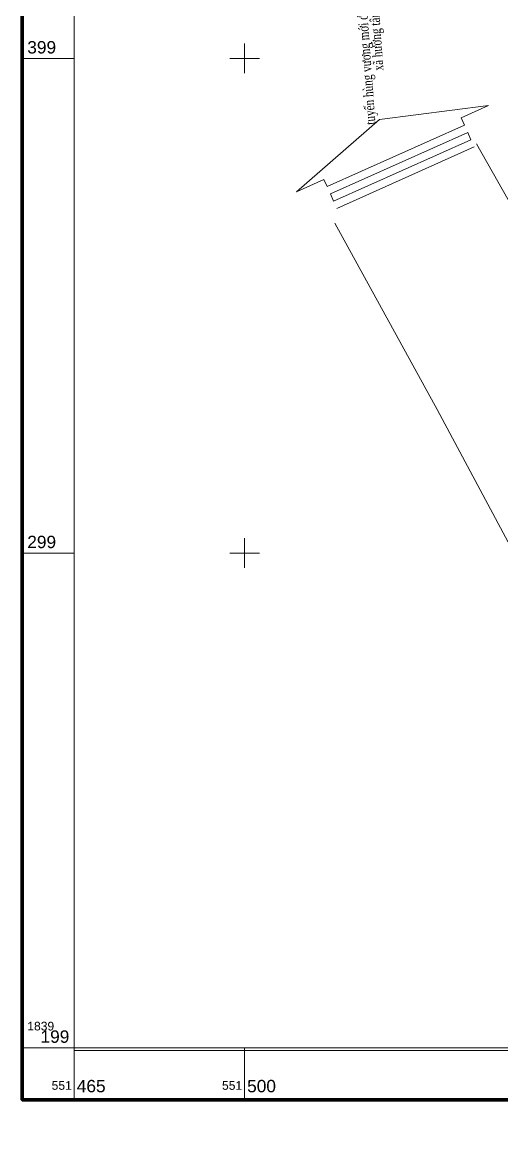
# Model space of a CAD drawing. Header units: metres. Extents: x 550998 to 551741, y 1839041 to 1839623.
# Drawn here: x 551455.1 to 551551.9, y 1839181.8 to 1839407.2 of the extents above; entities that cross this region are included whole.
import ezdxf
from ezdxf.enums import TextEntityAlignment as Align

# ---------------------------------------------------------------- set-up
doc = ezdxf.new("R2010")
doc.units = ezdxf.units.M
doc.header["$MEASUREMENT"] = 0
for name, color, linetype, lineweight in [('Level 10', 7, 'Continuous', 0), ('Level 27', 7, 'Continuous', 0), ('Level 33', 7, 'Continuous', 0), ('Level 50', 7, 'Continuous', 0), ('Level 63', 7, 'Continuous', 0), ('Level 73', 7, 'Continuous', 0)]:
    doc.layers.add(name, color=color, linetype=linetype, lineweight=lineweight)
doc.styles.add('Khung ten', font='VHAVANB.TTF')
doc.styles.add('Style-Arial', font='arial.ttf')

# ---------------------------------------------------------------- blocks, each defined once
blk = doc.blocks.new('A$C50875B7A')
at = {"color": 30, "linetype": 'Continuous'}
blk.add_line((0, 0.268416), (0.126166, 0.018452), dxfattribs=at)
at = {"color": 30, "linetype": 'Continuous', "flags": 128}
blk.add_lwpolyline([(0.037257, 0.34995), (0.06249, 0.299957), (0.046868, 0.292072), (0.173034, 0.042108), (0.188656, 0.049993), (0.213889, 0), (0.188063, 0.206516), (0.037257, 0.34995)], close=True, dxfattribs=at)
at = {"color": 30, "flags": 128}
blk.add_lwpolyline([(0.157411, 0.034222), (0.031245, 0.284187), (0.015623, 0.276301), (0.141788, 0.026337), (0.157411, 0.034222)], close=True, dxfattribs=at)

msp = doc.modelspace()

# ---------------------------------------------------------------- linework, layer by layer
at = {"layer": 'Level 10', "color": 3, "linetype": 'Continuous', "lineweight": 13, "flags": 128}
msp.add_lwpolyline([(551546.85, 1839382.66), (551573.59, 1839335.46), (551585.1706, 1839313.2789)], dxfattribs=at)
at = {"layer": 'Level 33', "color": 7, "linetype": 'Continuous', "lineweight": 0, "flags": 128}
msp.add_lwpolyline([(551465.57848, 1839581.649918), (551730.20548, 1839581.649918), (551730.20548, 1839199.410918), (551465.57848, 1839199.410918), (551465.57848, 1839581.649918)], close=True, dxfattribs=at)
at = {"layer": 'Level 50', "color": 7, "linetype": 'Continuous', "flags": 128}
msp.add_lwpolyline([(551615.39, 1839181.76), (551608.83, 1839189.69), (551612.87, 1839194.81), (551606.72, 1839205.92), (551600.98, 1839216.86), (551579.77, 1839255.14), (551559.93, 1839289.66), (551538.87, 1839328.94), (551518.25, 1839366.66)], dxfattribs=at)
at = {"layer": 'Level 63', "color": 7, "linetype": 'Continuous', "lineweight": 0}
for p, q in [((551500, 1839396.9431), (551500, 1839402.9431)), ((551465.5785, 1839399.9431), (551455.0785, 1839399.9431)), ((551497, 1839399.9431), (551503, 1839399.9431)), ((551500, 1839296.9431), (551500, 1839302.9431)), ((551465.5785, 1839299.9431), (551455.0785, 1839299.9431)), ((551497, 1839299.9431), (551503, 1839299.9431)), ((551465.5785, 1839199.9431), (551455.0785, 1839199.9431)), ((551465.5785, 1839199.9431), (551455.0785, 1839199.9431)), ((551465.5785, 1839199.9431), (551465.5785, 1839189.4431)), ((551500, 1839199.9431), (551500, 1839189.4431))]:
    msp.add_line(p, q, dxfattribs=at)
at = {"layer": 'Level 63', "color": 7, "linetype": 'Continuous', "lineweight": 80, "flags": 128}
msp.add_lwpolyline([(551455.0785, 1839592.1499), (551740.7055, 1839592.1499), (551740.7055, 1839189.4431), (551455.0785, 1839189.4431), (551455.0785, 1839592.1499)], dxfattribs=at)
at = {"layer": 'Level 63', "color": 7, "linetype": 'Continuous', "lineweight": 0, "flags": 128}
msp.add_lwpolyline([(551465.5785, 1839581.6499), (551730.2055, 1839581.6499), (551730.2055, 1839199.9431), (551465.5785, 1839199.9431), (551465.5785, 1839581.6499)], dxfattribs=at)

# ---------------------------------------------------------------- block references
at = {"layer": 'Level 27', "extrusion": (0.2174645642910958, -0.4852404741962479, 0.8469066332716284), "xscale": 108.571429, "yscale": 108.571429, "zscale": 108.571429, "rotation": 63.218292}
msp.add_blockref('A$C50875B7A', (1255554.731478, 1230514.455309, -772594.910602), dxfattribs=at)

# ---------------------------------------------------------------- texts
at = {"layer": 'Level 63', "color": 7, "linetype": 'Continuous', "lineweight": 0, "style": 'Style-Arial'}
for s, height, p in [('399', 2.5, (551456.0785, 1839400.9431)), ('299', 2.5, (551456.0785, 1839300.9431)), ('1839', 1.75, (551456.0785, 1839203.4431)), ('1839', 1.75, (551456.0785, 1839203.4431)), ('465', 2.5, (551466.0785, 1839190.9431)), ('500', 2.5, (551500.5, 1839190.9431))]:
    msp.add_text(s, height=height, dxfattribs=at).set_placement(p)
for s, height, p in [('199', 2.5, (551464.5785, 1839200.9431)), ('199', 2.5, (551464.5785, 1839200.9431)), ('551', 1.75, (551465.0785, 1839191.4431)), ('551', 1.75, (551499.5, 1839191.4431))]:
    msp.add_text(s, height=height, dxfattribs=at).set_placement(p, align=Align.RIGHT)
at = {"layer": 'Level 73', "color": 7, "insert": (551523.23322, 1839403.147918), "char_height": 2, "width": 34.67701, "attachment_point": 2, "rotation": 94.1914875739303, "line_spacing_factor": 0.72, "style": 'Khung ten'}
msp.add_mtext('\\FVntime;\\H1x;\\W0.75;tuyÕn hïng v\xad¬ng míi ®i th«n ruéng x· h\xadíng t©n', dxfattribs=at)

doc.saveas('drawing.dxf')
